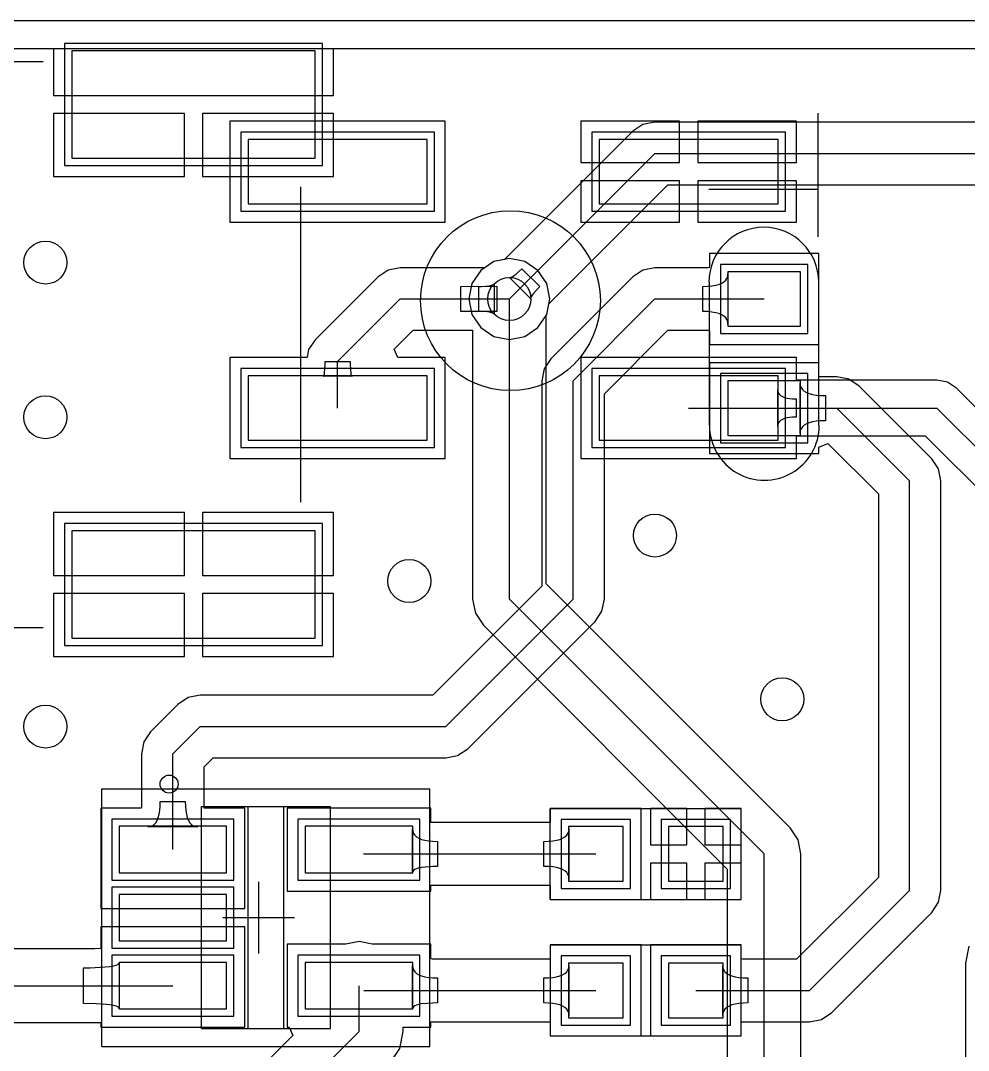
# Model space of a CAD drawing. Header units: millimetres. Extents: x 75.2 to 114.1, y 58.8 to 103.8.
# Drawn here: x 87.54 to 100.77, y 89.46 to 103.84 of the extents above; entities that cross this region are included whole.
import ezdxf

# ---------------------------------------------------------------- set-up
doc = ezdxf.new("R2010")
doc.units = ezdxf.units.MM
for name, color, linetype in [('BottomLayer', 5, 'Continuous'), ('BottomOverlay', 54, 'Continuous'), ('BottomPaste', 16, 'Continuous'), ('BottomSolder', 6, 'Continuous'), ('KeepOutLayer', 6, 'Continuous'), ('Mechanical13', 56, 'Continuous'), ('Mechanical15', 56, 'Continuous'), ('MultiLayer', 9, 'Continuous'), ('TopLayer', 1, 'Continuous'), ('TopOverlay', 2, 'Continuous'), ('TopPaste', 8, 'Continuous'), ('TopSolder', 216, 'Continuous')]:
    doc.layers.add(name, color=color, linetype=linetype)

# ---------------------------------------------------------------- blocks, each defined once
blk = doc.blocks.new('S2B_PH_SM4_TB_3')
at = {"layer": 'TopLayer'}
for p, q in [((-3.973068, 3.894074), (-3.973068, 0.49403)), ((-2.472944, 3.894074), (-3.973068, 3.894074)), ((-2.472944, 0.49403), (-2.472944, 3.894074)), ((2.726944, 3.894074), (2.726944, 0.49403)), ((4.227068, 3.894074), (2.726944, 3.894074)), ((4.227068, 0.49403), (4.227068, 3.894074)), ((-3.973068, 0.49403), (-2.472944, 0.49403)), ((2.726944, 0.49403), (4.227068, 0.49403)), ((-1.372997, -1.80594), (-1.372997, -5.30606)), ((-0.372999, -1.80594), (-1.372997, -1.80594)), ((-0.372999, -5.30606), (-0.372999, -1.80594)), ((0.626999, -1.80594), (0.626999, -5.30606)), ((1.626997, -1.80594), (0.626999, -1.80594)), ((1.626997, -5.30606), (1.626997, -1.80594)), ((-1.372997, -5.30606), (-0.372999, -5.30606)), ((0.626999, -5.30606), (1.626997, -5.30606))]:
    blk.add_line(p, q, dxfattribs=at)
at = {"layer": 'TopOverlay'}
for p, q in [((2.326894, 3.693922), (-2.072894, 3.693922)), ((-3.822954, -3.906012), (-3.822951, 0.09398)), ((4.076954, -3.906012), (4.076954, 0.09398)), ((-1.77292, -3.906012), (-3.822954, -3.906012)), ((4.076954, -3.906012), (2.02692, -3.906012)), ((3.0353, -5.4864), (3.0353, -4.2672)), ((-2.489203, -4.826), (-3.7338, -4.826)), ((3.6576, -4.8768), (2.412997, -4.8768))]:
    blk.add_line(p, q, dxfattribs=at)
blk.add_circle((2.40792, -4.216146), 0.127, dxfattribs=at)
at = {"layer": 'TopPaste'}
for p, q in [((-3.973068, 3.894074), (-3.973068, 0.49403)), ((-2.472944, 3.894074), (-3.973068, 3.894074)), ((-2.472944, 0.49403), (-2.472944, 3.894074)), ((2.726944, 3.894074), (2.726944, 0.49403)), ((4.227068, 3.894074), (2.726944, 3.894074)), ((4.227068, 0.49403), (4.227068, 3.894074)), ((-3.973068, 0.49403), (-2.472944, 0.49403)), ((2.726944, 0.49403), (4.227068, 0.49403)), ((-1.372997, -1.80594), (-1.372997, -5.30606)), ((-0.372999, -1.80594), (-1.372997, -1.80594)), ((-0.372999, -5.30606), (-0.372999, -1.80594)), ((0.626999, -1.80594), (0.626999, -5.30606)), ((1.626997, -1.80594), (0.626999, -1.80594)), ((1.626997, -5.30606), (1.626997, -1.80594)), ((-1.372997, -5.30606), (-0.372999, -5.30606)), ((0.626999, -5.30606), (1.626997, -5.30606))]:
    blk.add_line(p, q, dxfattribs=at)
at = {"layer": 'TopSolder'}
for p, q in [((-4.074668, 3.995674), (-4.074668, 0.39243)), ((-2.371344, 3.995674), (-4.074668, 3.995674)), ((-2.371344, 0.39243), (-2.371344, 3.995674)), ((2.625344, 3.995674), (2.625344, 0.39243)), ((4.328668, 3.995674), (2.625344, 3.995674)), ((4.328668, 0.39243), (4.328668, 3.995674)), ((-4.074668, 0.39243), (-2.371344, 0.39243)), ((2.625344, 0.39243), (4.328668, 0.39243)), ((-1.474597, -1.70434), (-1.474597, -5.40766)), ((-0.271399, -1.70434), (-1.474597, -1.70434)), ((-0.271399, -5.40766), (-0.271399, -1.70434)), ((0.525399, -1.70434), (0.525399, -5.40766)), ((1.728597, -1.70434), (0.525399, -1.70434)), ((1.728597, -5.40766), (1.728597, -1.70434)), ((-1.474597, -5.40766), (-0.271399, -5.40766)), ((0.525399, -5.40766), (1.728597, -5.40766))]:
    blk.add_line(p, q, dxfattribs=at)
blk = doc.blocks.new('TP4058_4')
at = {"layer": 'Mechanical13'}
for p, q in [((-0.894, 1.413), (0.906, 1.413)), ((-0.894, -1.687), (-0.894, 1.413)), ((0.906, -1.687), (0.906, 1.413)), ((-0.894, -1.687), (0.906, -1.687))]:
    blk.add_line(p, q, dxfattribs=at)
at = {"layer": 'Mechanical15'}
for p, q in [((-2.286, 1.663), (2.292, 1.663)), ((-2.286, -1.937), (-2.286, 1.663)), ((2.292, -1.937), (2.292, 1.663)), ((-0.095, -0.637), (-0.095, 0.363)), ((-0.595, -0.137), (0.405, -0.137)), ((-2.286, -1.937), (2.292, -1.937))]:
    blk.add_line(p, q, dxfattribs=at)
at = {"layer": 'TopLayer'}
for p, q in [((-0.545, 1.138), (-2.045, 1.138)), ((-2.045, 1.138), (-2.045, 0.488)), ((-0.545, 0.488), (-0.545, 1.138)), ((2.055, 1.138), (0.555, 1.138)), ((0.555, 1.138), (0.555, 0.488)), ((2.055, 0.488), (2.055, 1.138)), ((-2.045, 0.488), (-0.545, 0.488)), ((0.555, 0.488), (2.055, 0.488)), ((-0.545, 0.188), (-2.045, 0.188)), ((-2.045, 0.188), (-2.045, -0.462)), ((-0.545, -0.462), (-0.545, 0.188)), ((-2.045, -0.462), (-0.545, -0.462)), ((-0.545, -0.762), (-2.045, -0.762)), ((-2.045, -0.762), (-2.045, -1.412)), ((-0.545, -1.412), (-0.545, -0.762)), ((2.055, -0.762), (0.555, -0.762)), ((0.555, -0.762), (0.555, -1.412)), ((2.055, -1.412), (2.055, -0.762)), ((-2.045, -1.412), (-0.545, -1.412)), ((0.555, -1.412), (2.055, -1.412))]:
    blk.add_line(p, q, dxfattribs=at)
at = {"layer": 'TopOverlay'}
for p, q in [((-0.244, -1.687), (-0.244, 1.413)), ((-0.244, 1.413), (0.256, 1.413)), ((0.256, -1.687), (0.256, 1.413)), ((-0.244, -1.687), (0.256, -1.687))]:
    blk.add_line(p, q, dxfattribs=at)
blk.add_circle((-1.346, 1.727), 0.125, dxfattribs=at)
at = {"layer": 'TopPaste'}
for p, q in [((-0.545, 1.138), (-2.045, 1.138)), ((-2.045, 1.138), (-2.045, 0.488)), ((-0.545, 0.488), (-0.545, 1.138)), ((2.055, 1.138), (0.555, 1.138)), ((0.555, 1.138), (0.555, 0.488)), ((2.055, 0.488), (2.055, 1.138)), ((-2.045, 0.488), (-0.545, 0.488)), ((0.555, 0.488), (2.055, 0.488)), ((-0.545, 0.188), (-2.045, 0.188)), ((-2.045, 0.188), (-2.045, -0.462)), ((-0.545, -0.462), (-0.545, 0.188)), ((-2.045, -0.462), (-0.545, -0.462)), ((-0.545, -0.762), (-2.045, -0.762)), ((-2.045, -0.762), (-2.045, -1.412)), ((-0.545, -1.412), (-0.545, -0.762)), ((2.055, -0.762), (0.555, -0.762)), ((0.555, -0.762), (0.555, -1.412)), ((2.055, -1.412), (2.055, -0.762)), ((-2.045, -1.412), (-0.545, -1.412)), ((0.555, -1.412), (2.055, -1.412))]:
    blk.add_line(p, q, dxfattribs=at)
at = {"layer": 'TopSolder'}
for p, q in [((-0.444, 1.239), (-2.147, 1.239)), ((-2.147, 1.239), (-2.147, 0.386)), ((-0.444, 0.386), (-0.444, 1.239)), ((2.156, 1.239), (0.453, 1.239)), ((0.453, 1.239), (0.453, 0.386)), ((2.156, 0.386), (2.156, 1.239)), ((-2.147, 0.386), (-0.444, 0.386)), ((-0.444, 0.289), (-2.147, 0.289)), ((-2.147, 0.289), (-2.147, -0.564)), ((-0.444, -0.564), (-0.444, 0.289)), ((0.453, 0.386), (2.156, 0.386)), ((-2.147, -0.564), (-0.444, -0.564)), ((-0.444, -0.661), (-2.147, -0.661)), ((-2.147, -0.661), (-2.147, -1.514)), ((-0.444, -1.514), (-0.444, -0.661)), ((2.156, -0.661), (0.453, -0.661)), ((0.453, -0.661), (0.453, -1.514)), ((2.156, -1.514), (2.156, -0.661)), ((-2.147, -1.514), (-0.444, -1.514)), ((0.453, -1.514), (2.156, -1.514))]:
    blk.add_line(p, q, dxfattribs=at)
blk = doc.blocks.new('R0603_14')
at = {"layer": 'TopLayer'}
for p, q in [((-1.08, 0.381), (-1.08, -0.381)), ((-0.318, 0.381), (-1.08, 0.381)), ((-0.318, -0.381), (-0.318, 0.381)), ((0.317, 0.381), (0.317, -0.381)), ((1.079, 0.381), (0.317, 0.381)), ((1.079, -0.381), (1.079, 0.381)), ((-1.08, -0.381), (-0.318, -0.381)), ((0.317, -0.381), (1.079, -0.381))]:
    blk.add_line(p, q, dxfattribs=at)
at = {"layer": 'TopOverlay'}
for p, q in [((-1.334, -0.635), (-1.334, 0.635)), ((-1.334, 0.635), (1.333, 0.635)), ((1.333, -0.635), (1.333, 0.635)), ((-1.334, -0.635), (1.333, -0.635))]:
    blk.add_line(p, q, dxfattribs=at)
at = {"layer": 'TopPaste'}
for p, q in [((-1.08, 0.381), (-1.08, -0.381)), ((-0.318, 0.381), (-1.08, 0.381)), ((-0.318, -0.381), (-0.318, 0.381)), ((0.317, 0.381), (0.317, -0.381)), ((1.079, 0.381), (0.317, 0.381)), ((1.079, -0.381), (1.079, 0.381)), ((-1.08, -0.381), (-0.318, -0.381)), ((0.317, -0.381), (1.079, -0.381))]:
    blk.add_line(p, q, dxfattribs=at)
at = {"layer": 'TopSolder'}
for p, q in [((-1.181, 0.483), (-1.181, -0.483)), ((-0.216, 0.483), (-1.181, 0.483)), ((-0.216, -0.483), (-0.216, 0.483)), ((0.216, 0.483), (0.216, -0.483)), ((1.181, 0.483), (0.216, 0.483)), ((1.181, -0.483), (1.181, 0.483)), ((-1.181, -0.483), (-0.216, -0.483)), ((0.216, -0.483), (1.181, -0.483))]:
    blk.add_line(p, q, dxfattribs=at)
blk = doc.blocks.new('R0603_15')
at = {"layer": 'TopLayer'}
for p, q in [((-1.079, 0.381), (-1.079, -0.381)), ((-0.317, 0.381), (-1.079, 0.381)), ((-0.317, -0.381), (-0.317, 0.381)), ((0.317, 0.381), (0.317, -0.381)), ((1.079, 0.381), (0.317, 0.381)), ((1.079, -0.381), (1.079, 0.381)), ((-1.079, -0.381), (-0.317, -0.381)), ((0.317, -0.381), (1.079, -0.381))]:
    blk.add_line(p, q, dxfattribs=at)
at = {"layer": 'TopOverlay'}
for p, q in [((-1.333, -0.635), (-1.333, 0.635)), ((-1.333, 0.635), (1.333, 0.635)), ((1.333, -0.635), (1.333, 0.635)), ((-1.333, -0.635), (1.333, -0.635))]:
    blk.add_line(p, q, dxfattribs=at)
at = {"layer": 'TopPaste'}
for p, q in [((-1.079, 0.381), (-1.079, -0.381)), ((-0.317, 0.381), (-1.079, 0.381)), ((-0.317, -0.381), (-0.317, 0.381)), ((0.317, 0.381), (0.317, -0.381)), ((1.079, 0.381), (0.317, 0.381)), ((1.079, -0.381), (1.079, 0.381)), ((-1.079, -0.381), (-0.317, -0.381)), ((0.317, -0.381), (1.079, -0.381))]:
    blk.add_line(p, q, dxfattribs=at)
at = {"layer": 'TopSolder'}
for p, q in [((-1.181, 0.483), (-1.181, -0.483)), ((-0.216, 0.483), (-1.181, 0.483)), ((-0.216, -0.483), (-0.216, 0.483)), ((0.216, 0.483), (0.216, -0.483)), ((1.181, 0.483), (0.216, 0.483)), ((1.181, -0.483), (1.181, 0.483)), ((-1.181, -0.483), (-0.216, -0.483)), ((0.216, -0.483), (1.181, -0.483))]:
    blk.add_line(p, q, dxfattribs=at)
blk = doc.blocks.new('__2812__B_17')
at = {"layer": 'BottomLayer'}
for p, q in [((-1.25, 3.75), (-1.25, 2.85)), ((1.25, 3.75), (-1.25, 3.75)), ((1.25, 2.85), (1.25, 3.75)), ((3.65, 3.75), (3.65, 2.85)), ((6.15, 3.75), (3.65, 3.75)), ((6.15, 2.85), (6.15, 3.75)), ((-1.25, 2.85), (1.25, 2.85)), ((3.65, 2.85), (6.15, 2.85)), ((-1.25, 0.45), (-1.25, -0.45)), ((1.25, 0.45), (-1.25, 0.45)), ((1.25, -0.45), (1.25, 0.45)), ((3.65, 0.45), (3.65, -0.45)), ((6.15, 0.45), (3.65, 0.45)), ((6.15, -0.45), (6.15, 0.45)), ((-1.25, -0.45), (1.25, -0.45)), ((3.65, -0.45), (6.15, -0.45))]:
    blk.add_line(p, q, dxfattribs=at)
at = {"layer": 'BottomOverlay'}
blk.add_line((6.706, 4.115), (6.706, 2.388), dxfattribs=at)
blk.add_circle((2.413, 1.499), 1.255, dxfattribs=at)
at = {"layer": 'BottomPaste'}
for p, q in [((-1.25, 3.75), (-1.25, 2.85)), ((1.25, 3.75), (-1.25, 3.75)), ((1.25, 2.85), (1.25, 3.75)), ((3.65, 3.75), (3.65, 2.85)), ((6.15, 3.75), (3.65, 3.75)), ((6.15, 2.85), (6.15, 3.75)), ((-1.25, 2.85), (1.25, 2.85)), ((3.65, 2.85), (6.15, 2.85)), ((-1.25, 0.45), (-1.25, -0.45)), ((1.25, 0.45), (-1.25, 0.45)), ((1.25, -0.45), (1.25, 0.45)), ((3.65, 0.45), (3.65, -0.45)), ((6.15, 0.45), (3.65, 0.45)), ((6.15, -0.45), (6.15, 0.45)), ((-1.25, -0.45), (1.25, -0.45)), ((3.65, -0.45), (6.15, -0.45))]:
    blk.add_line(p, q, dxfattribs=at)
at = {"layer": 'BottomSolder'}
for p, q in [((-1.352, 3.852), (-1.352, 2.748)), ((1.352, 3.852), (-1.352, 3.852)), ((1.352, 2.748), (1.352, 3.852)), ((3.548, 3.852), (3.548, 2.748)), ((6.252, 3.852), (3.548, 3.852)), ((6.252, 2.748), (6.252, 3.852)), ((-1.352, 2.748), (1.352, 2.748)), ((3.548, 2.748), (6.252, 2.748)), ((-1.352, 0.552), (-1.352, -0.552)), ((1.352, 0.552), (-1.352, 0.552)), ((1.352, -0.552), (1.352, 0.552)), ((3.548, 0.552), (3.548, -0.552)), ((6.252, 0.552), (3.548, 0.552)), ((6.252, -0.552), (6.252, 0.552)), ((-1.352, -0.552), (1.352, -0.552)), ((3.548, -0.552), (6.252, -0.552))]:
    blk.add_line(p, q, dxfattribs=at)
blk = doc.blocks.new('LED_18')
at = {"layer": 'TopLayer'}
for p, q in [((-1.143, 0.508), (-1.143, -0.508)), ((-0.381, 0.508), (-1.143, 0.508)), ((-0.381, -0.508), (-0.381, 0.508)), ((0.381, 0.508), (0.381, -0.508)), ((1.143, 0.508), (0.381, 0.508)), ((1.143, -0.508), (1.143, 0.508)), ((-1.143, -0.508), (-0.381, -0.508)), ((0.381, -0.508), (1.143, -0.508))]:
    blk.add_line(p, q, dxfattribs=at)
at = {"layer": 'TopOverlay'}
for p, q in [((-2.294, 0.497), (-2.294, 0.751)), ((1.003, 0.762), (-0.997, 0.762)), ((-2.294, -0.773), (-2.294, 0.497)), ((1.003, -0.762), (-0.997, -0.762))]:
    blk.add_line(p, q, dxfattribs=at)
for centre, start, end in [((-0.997, -0.004), 90, 270), ((1.003, 0.004), 270, 90)]:
    blk.add_arc(centre, 0.766, start, end, dxfattribs=at)
at = {"layer": 'TopPaste'}
for p, q in [((-1.143, 0.508), (-1.143, -0.508)), ((-0.381, 0.508), (-1.143, 0.508)), ((-0.381, -0.508), (-0.381, 0.508)), ((0.381, 0.508), (0.381, -0.508)), ((1.143, 0.508), (0.381, 0.508)), ((1.143, -0.508), (1.143, 0.508)), ((-1.143, -0.508), (-0.381, -0.508)), ((0.381, -0.508), (1.143, -0.508))]:
    blk.add_line(p, q, dxfattribs=at)
at = {"layer": 'TopSolder'}
for p, q in [((-1.245, 0.61), (-1.245, -0.61)), ((-0.279, 0.61), (-1.245, 0.61)), ((-0.279, -0.61), (-0.279, 0.61)), ((0.279, 0.61), (0.279, -0.61)), ((1.245, 0.61), (0.279, 0.61)), ((1.245, -0.61), (1.245, 0.61)), ((-1.245, -0.61), (-0.279, -0.61)), ((0.279, -0.61), (1.245, -0.61))]:
    blk.add_line(p, q, dxfattribs=at)

msp = doc.modelspace()

# ---------------------------------------------------------------- linework, layer by layer
at = {"layer": 'BottomLayer'}
for p, q in [((80.288, 103.447), (109.245, 103.447)), ((93.467, 102.431), (90.459, 102.431)), ((90.459, 102.431), (90.459, 101.023)), ((93.467, 101.023), (93.467, 102.431)), ((96.736, 102.431), (95.359, 102.431)), ((95.359, 102.431), (95.359, 101.854)), ((96.736, 101.854), (96.736, 102.431)), ((98.367, 102.431), (96.99, 102.431)), ((96.99, 102.431), (96.99, 101.854)), ((98.367, 101.854), (98.367, 102.431)), ((95.359, 101.854), (96.736, 101.854)), ((96.99, 101.854), (98.367, 101.854)), ((96.736, 101.6), (95.359, 101.6)), ((95.359, 101.6), (95.359, 101.023)), ((96.736, 101.023), (96.736, 101.6)), ((98.367, 101.6), (96.99, 101.6)), ((96.99, 101.6), (96.99, 101.023)), ((98.367, 101.023), (98.367, 101.6)), ((90.459, 101.023), (93.467, 101.023)), ((95.359, 101.023), (96.736, 101.023)), ((96.99, 101.023), (98.367, 101.023)), ((94.361, 100.514), (94.145, 100.471)), ((94.577, 100.471), (94.361, 100.514)), ((92.67, 100.353), (92.528, 100.258)), ((92.837, 100.386), (92.67, 100.353)), ((94, 100.386), (92.837, 100.386)), ((94.021, 100.388), (94, 100.386)), ((94.145, 100.471), (94.021, 100.388)), ((94.76, 100.348), (94.577, 100.471)), ((94.883, 100.165), (94.76, 100.348)), ((92.528, 100.258), (91.654, 99.385)), ((93.682, 100.124), (94.184, 100.126)), ((93.682, 99.774), (93.682, 100.124)), ((93.937, 99.774), (93.937, 100.124)), ((93.937, 100.124), (93.971, 100.124)), ((93.971, 100.124), (94.077, 100.133)), ((94.077, 100.133), (94.097, 100.137)), ((94.097, 100.137), (94.113, 100.141)), ((94.113, 100.141), (94.127, 100.146)), ((94.127, 100.146), (94.138, 100.152)), ((94.138, 100.152), (94.147, 100.159)), ((94.147, 100.159), (94.147, 99.739)), ((94.184, 100.126), (94.184, 99.772)), ((94.926, 99.949), (94.883, 100.165)), ((91.963, 99.075), (92.837, 99.949)), ((92.837, 99.949), (94.361, 99.949)), ((94.361, 95.758), (94.361, 99.949)), ((94.883, 99.733), (94.926, 99.949)), ((94.103, 99.773), (93.682, 99.774)), ((94.002, 99.773), (93.937, 99.774)), ((94.055, 99.768), (94.002, 99.773)), ((94.077, 99.765), (94.055, 99.768)), ((94.179, 99.772), (94.103, 99.773)), ((94.184, 99.772), (94.179, 99.772)), ((94.097, 99.761), (94.077, 99.765)), ((94.113, 99.757), (94.097, 99.761)), ((94.127, 99.752), (94.113, 99.757)), ((94.138, 99.746), (94.127, 99.752)), ((94.147, 99.739), (94.138, 99.746)), ((94.875, 99.721), (94.883, 99.733)), ((94.875, 95.971), (94.875, 99.721)), ((92.755, 99.248), (93.018, 99.512)), ((93.018, 99.512), (93.847, 99.512)), ((93.847, 99.512), (93.847, 95.758)), ((91.654, 99.385), (91.559, 99.243)), ((91.559, 99.243), (91.537, 99.131)), ((92.804, 99.131), (92.755, 99.248)), ((91.537, 99.131), (90.459, 99.131)), ((90.459, 99.131), (90.459, 97.723)), ((91.788, 99.075), (92.138, 99.075)), ((91.788, 99.037), (91.788, 99.075)), ((91.963, 98.427), (91.963, 99.075)), ((92.138, 99.075), (92.139, 99.037)), ((93.467, 99.131), (92.804, 99.131)), ((93.467, 97.723), (93.467, 99.131)), ((98.367, 99.131), (95.359, 99.131)), ((95.359, 99.131), (95.359, 97.723)), ((98.367, 98.815), (98.367, 99.131)), ((91.779, 98.904), (91.782, 98.922)), ((91.782, 98.922), (91.786, 98.971)), ((91.786, 98.971), (91.788, 99.037)), ((92.139, 99.037), (92.148, 98.904)), ((91.762, 98.871), (91.767, 98.873)), ((92.165, 98.871), (91.762, 98.871)), ((91.767, 98.873), (91.771, 98.879)), ((91.771, 98.879), (91.775, 98.889)), ((91.775, 98.889), (91.779, 98.904)), ((92.148, 98.904), (92.151, 98.889)), ((92.151, 98.889), (92.155, 98.879)), ((92.155, 98.879), (92.16, 98.873)), ((92.16, 98.873), (92.165, 98.871)), ((100.328, 98.815), (98.367, 98.815)), ((100.477, 98.786), (100.328, 98.815)), ((100.603, 98.702), (100.477, 98.786)), ((98.107, 98.173), (98.107, 98.681)), ((98.107, 98.681), (98.11, 98.657)), ((98.11, 98.657), (98.118, 98.635)), ((98.118, 98.635), (98.13, 98.616)), ((104.161, 95.144), (100.603, 98.702)), ((98.13, 98.616), (98.148, 98.6)), ((98.148, 98.6), (98.172, 98.586)), ((98.172, 98.586), (98.2, 98.574)), ((98.2, 98.574), (98.233, 98.565)), ((98.233, 98.565), (98.272, 98.559)), ((98.272, 98.559), (98.315, 98.555)), ((98.315, 98.555), (98.364, 98.554)), ((98.364, 98.554), (98.364, 98.3)), ((96.863, 98.427), (100.328, 98.427)), ((100.328, 98.427), (103.886, 94.869)), ((98.11, 98.197), (98.107, 98.173)), ((98.118, 98.219), (98.11, 98.197)), ((98.13, 98.238), (98.118, 98.219)), ((98.148, 98.254), (98.13, 98.238)), ((98.172, 98.268), (98.148, 98.254)), ((98.2, 98.28), (98.172, 98.268)), ((98.233, 98.289), (98.2, 98.28)), ((98.272, 98.295), (98.233, 98.289)), ((98.315, 98.299), (98.272, 98.295)), ((98.364, 98.3), (98.315, 98.299)), ((98.367, 97.723), (98.367, 98.039)), ((98.367, 98.039), (100.167, 98.039)), ((100.167, 98.039), (103.498, 94.708)), ((90.459, 97.723), (93.467, 97.723)), ((95.359, 97.723), (98.367, 97.723)), ((98.28, 92.565), (94.875, 95.971)), ((93.847, 95.758), (93.886, 95.561)), ((94.361, 95.758), (97.917, 92.202)), ((93.886, 95.561), (93.998, 95.395)), ((93.998, 95.395), (97.403, 91.989)), ((98.392, 92.399), (98.28, 92.565)), ((98.431, 92.202), (98.392, 92.399)), ((97.917, 88.646), (97.917, 92.202)), ((98.431, 88.874), (98.431, 92.202)), ((97.403, 91.989), (97.403, 89.16)), ((100.777, 90.914), (100.73, 90.678)), ((100.73, 90.678), (100.73, 85.218))]:
    msp.add_line(p, q, dxfattribs=at)
for centre in [(87.884, 100.457), (94.361, 99.949), (87.884, 98.298), (96.393, 96.647), (92.964, 96.012), (98.171, 94.361), (87.884, 93.98)]:
    msp.add_circle(centre, 0.3, dxfattribs=at)
at = {"layer": 'KeepOutLayer'}
msp.add_line((80.162, 103.835), (109.245, 103.835), dxfattribs=at)
at = {"layer": 'MultiLayer'}
for centre in [(87.884, 100.457), (94.361, 99.949), (87.884, 98.298), (96.393, 96.647), (92.964, 96.012), (98.171, 94.361), (87.884, 93.98)]:
    msp.add_circle(centre, 0.3, dxfattribs=at)
at = {"layer": 'TopLayer'}
for p, q in [((80.288, 103.447), (87.997, 103.447)), ((87.997, 103.447), (87.997, 102.791)), ((91.905, 102.791), (91.905, 103.447)), ((91.905, 103.447), (101.14, 103.447)), ((87.997, 102.791), (89.951, 102.791)), ((89.951, 102.791), (91.905, 102.791)), ((89.824, 102.537), (87.997, 102.537)), ((87.997, 102.537), (87.997, 101.66)), ((89.824, 101.66), (89.824, 102.537)), ((91.905, 102.537), (90.078, 102.537)), ((90.078, 102.537), (90.078, 101.66)), ((91.905, 101.66), (91.905, 102.537)), ((96.226, 102.385), (96.084, 102.29)), ((96.393, 102.418), (96.226, 102.385)), ((101.234, 102.418), (96.393, 102.418)), ((96.084, 102.29), (94.295, 100.501)), ((94.361, 99.949), (96.393, 101.981)), ((96.393, 101.981), (101.951, 101.981)), ((87.997, 101.66), (89.824, 101.66)), ((90.078, 101.66), (91.905, 101.66)), ((94.926, 99.895), (96.574, 101.544)), ((96.574, 101.544), (101.234, 101.544)), ((94.294, 100.5), (94.145, 100.471)), ((94.295, 100.501), (94.294, 100.5)), ((98.679, 100.584), (97.155, 100.584)), ((97.155, 100.584), (97.155, 100.388)), ((98.679, 99.314), (98.679, 100.584)), ((93.962, 100.348), (93.839, 100.165)), ((94.145, 100.471), (93.962, 100.348)), ((94.49, 100.328), (94.537, 100.372)), ((94.537, 100.372), (94.784, 100.125)), ((96.226, 100.353), (96.084, 100.258)), ((96.393, 100.386), (96.226, 100.353)), ((97.136, 100.386), (96.393, 100.386)), ((97.155, 100.388), (97.136, 100.386)), ((94.364, 100.249), (94.375, 100.25)), ((94.661, 99.952), (94.364, 100.249)), ((94.375, 100.25), (94.387, 100.254)), ((94.387, 100.254), (94.4, 100.26)), ((94.4, 100.26), (94.415, 100.268)), ((94.415, 100.268), (94.432, 100.28)), ((94.432, 100.28), (94.45, 100.293)), ((94.45, 100.293), (94.49, 100.328)), ((96.084, 100.258), (94.941, 99.115)), ((97.356, 100.187), (97.381, 100.21)), ((97.381, 100.21), (97.398, 100.236)), ((97.398, 100.236), (97.409, 100.266)), ((97.409, 100.266), (97.412, 100.299)), ((97.412, 100.299), (97.412, 99.599)), ((93.839, 100.165), (93.796, 99.949)), ((94.761, 100.101), (94.692, 100.02)), ((94.784, 100.125), (94.761, 100.101)), ((97.062, 100.124), (97.129, 100.126)), ((97.062, 99.774), (97.062, 100.124)), ((97.129, 100.126), (97.188, 100.131)), ((97.188, 100.131), (97.241, 100.14)), ((97.241, 100.14), (97.286, 100.152)), ((97.286, 100.152), (97.325, 100.168)), ((97.325, 100.168), (97.356, 100.187)), ((93.796, 99.949), (93.839, 99.733)), ((94.662, 99.963), (94.661, 99.952)), ((94.666, 99.975), (94.662, 99.963)), ((94.672, 99.988), (94.666, 99.975)), ((94.68, 100.003), (94.672, 99.988)), ((94.692, 100.02), (94.68, 100.003)), ((95.25, 98.806), (96.393, 99.949)), ((96.393, 99.949), (97.917, 99.949)), ((94.883, 99.733), (94.912, 99.879)), ((94.912, 99.879), (94.926, 99.895)), ((97.129, 99.772), (97.062, 99.774)), ((97.188, 99.767), (97.129, 99.772)), ((93.839, 99.733), (93.962, 99.55)), ((94.76, 99.55), (94.883, 99.733)), ((97.241, 99.758), (97.188, 99.767)), ((97.286, 99.746), (97.241, 99.758)), ((97.325, 99.73), (97.286, 99.746)), ((97.356, 99.711), (97.325, 99.73)), ((97.381, 99.688), (97.356, 99.711)), ((97.398, 99.662), (97.381, 99.688)), ((97.409, 99.632), (97.398, 99.662)), ((97.412, 99.599), (97.409, 99.632)), ((93.962, 99.55), (94.145, 99.427)), ((94.577, 99.427), (94.76, 99.55)), ((95.687, 98.625), (96.574, 99.512)), ((96.574, 99.512), (97.136, 99.512)), ((97.136, 99.512), (97.155, 99.51)), ((97.155, 99.51), (97.155, 99.314)), ((94.145, 99.427), (94.361, 99.384)), ((94.361, 99.384), (94.577, 99.427)), ((97.155, 99.314), (98.679, 99.314)), ((94.941, 99.115), (94.846, 98.973)), ((98.679, 99.06), (97.155, 99.06)), ((97.155, 99.06), (97.155, 97.79)), ((98.679, 98.864), (98.679, 99.06)), ((94.846, 98.973), (94.813, 98.806)), ((94.813, 98.806), (94.813, 95.939)), ((95.25, 95.758), (95.25, 98.806)), ((98.419, 98.075), (98.419, 98.775)), ((98.419, 98.775), (98.422, 98.742)), ((98.697, 98.862), (98.679, 98.864)), ((98.933, 98.862), (98.697, 98.862)), ((99.1, 98.829), (98.933, 98.862)), ((99.242, 98.734), (99.1, 98.829)), ((95.687, 95.758), (95.687, 98.625)), ((98.422, 98.742), (98.433, 98.712)), ((98.433, 98.712), (98.451, 98.686)), ((98.451, 98.686), (98.475, 98.663)), ((98.475, 98.663), (98.507, 98.644)), ((98.507, 98.644), (98.546, 98.628)), ((98.546, 98.628), (98.592, 98.616)), ((100.258, 97.718), (99.242, 98.734)), ((98.592, 98.616), (98.645, 98.607)), ((98.645, 98.607), (98.705, 98.602)), ((98.705, 98.602), (98.772, 98.6)), ((98.772, 98.6), (98.772, 98.25)), ((97.917, 98.425), (98.933, 98.425)), ((98.933, 98.425), (99.949, 97.409)), ((98.475, 98.187), (98.451, 98.164)), ((98.507, 98.206), (98.475, 98.187)), ((98.546, 98.222), (98.507, 98.206)), ((98.592, 98.234), (98.546, 98.222)), ((98.645, 98.243), (98.592, 98.234)), ((98.705, 98.248), (98.645, 98.243)), ((98.772, 98.25), (98.705, 98.248)), ((98.422, 98.108), (98.419, 98.075)), ((98.433, 98.138), (98.422, 98.108)), ((98.451, 98.164), (98.433, 98.138)), ((98.679, 97.881), (98.806, 97.933)), ((98.806, 97.933), (99.512, 97.228)), ((97.155, 97.79), (98.679, 97.79)), ((98.679, 97.79), (98.679, 97.881)), ((100.353, 97.576), (100.258, 97.718)), ((100.386, 97.409), (100.353, 97.576)), ((99.949, 91.694), (99.949, 97.409)), ((100.386, 91.694), (100.386, 97.409)), ((99.512, 97.228), (99.512, 91.875)), ((89.824, 96.968), (87.997, 96.968)), ((87.997, 96.968), (87.997, 96.091)), ((89.824, 96.091), (89.824, 96.968)), ((91.905, 96.968), (90.078, 96.968)), ((90.078, 96.968), (90.078, 96.091)), ((91.905, 96.091), (91.905, 96.968)), ((87.997, 96.091), (89.824, 96.091)), ((90.078, 96.091), (91.905, 96.091)), ((94.813, 95.939), (93.291, 94.417)), ((89.824, 95.837), (87.997, 95.837)), ((87.997, 95.837), (87.997, 94.96)), ((89.824, 94.96), (89.824, 95.837)), ((91.905, 95.837), (90.078, 95.837)), ((90.078, 95.837), (90.078, 94.96)), ((91.905, 94.96), (91.905, 95.837)), ((93.472, 93.98), (95.25, 95.758)), ((95.654, 95.591), (95.687, 95.758)), ((95.559, 95.449), (95.654, 95.591)), ((93.781, 93.671), (95.559, 95.449)), ((87.997, 94.96), (89.824, 94.96)), ((90.078, 94.96), (91.905, 94.96)), ((89.876, 94.384), (89.734, 94.289)), ((90.043, 94.417), (89.876, 94.384)), ((93.291, 94.417), (90.043, 94.417)), ((89.734, 94.289), (89.353, 93.908)), ((89.353, 93.908), (89.258, 93.766)), ((89.662, 93.599), (90.043, 93.98)), ((90.043, 93.98), (93.472, 93.98)), ((89.258, 93.766), (89.225, 93.599)), ((89.225, 93.599), (89.225, 92.86)), ((89.662, 92.263), (89.662, 93.599)), ((93.639, 93.576), (93.781, 93.671)), ((90.099, 93.418), (90.224, 93.543)), ((90.224, 93.543), (93.472, 93.543)), ((93.472, 93.543), (93.639, 93.576)), ((90.099, 92.86), (90.099, 93.418)), ((89.48, 92.808), (89.485, 92.868)), ((89.485, 92.868), (89.487, 92.935)), ((89.487, 92.935), (89.837, 92.935)), ((89.837, 92.935), (89.839, 92.868)), ((89.839, 92.868), (89.844, 92.808)), ((89.223, 92.842), (88.658, 92.842)), ((88.658, 92.842), (88.658, 91.684)), ((89.225, 92.86), (89.223, 92.842)), ((89.459, 92.709), (89.471, 92.755)), ((89.471, 92.755), (89.48, 92.808)), ((89.844, 92.808), (89.853, 92.755)), ((89.853, 92.755), (89.865, 92.709)), ((90.101, 92.842), (90.099, 92.86)), ((90.666, 92.842), (90.101, 92.842)), ((90.666, 91.684), (90.666, 92.842)), ((93.266, 92.842), (91.258, 92.842)), ((91.258, 92.842), (91.258, 91.684)), ((93.266, 92.641), (93.266, 92.842)), ((96.202, 92.837), (94.932, 92.837)), ((94.932, 92.837), (94.932, 92.641)), ((96.202, 91.567), (96.202, 92.837)), ((96.837, 92.837), (96.329, 92.837)), ((96.329, 92.837), (96.329, 92.329)), ((96.837, 92.329), (96.837, 92.837)), ((97.599, 92.837), (97.091, 92.837)), ((97.091, 92.837), (97.091, 92.329)), ((97.599, 92.329), (97.599, 92.837)), ((89.312, 92.582), (89.345, 92.585)), ((90.012, 92.582), (89.312, 92.582)), ((89.345, 92.585), (89.375, 92.596)), ((89.375, 92.596), (89.401, 92.614)), ((89.401, 92.614), (89.424, 92.638)), ((89.424, 92.638), (89.443, 92.67)), ((89.443, 92.67), (89.459, 92.709)), ((89.865, 92.709), (89.881, 92.67)), ((89.881, 92.67), (89.9, 92.638)), ((89.9, 92.638), (89.923, 92.614)), ((89.923, 92.614), (89.949, 92.596)), ((89.949, 92.596), (89.979, 92.585)), ((89.979, 92.585), (90.012, 92.582)), ((93.285, 92.639), (93.266, 92.641)), ((94.915, 92.639), (93.285, 92.639)), ((94.932, 92.641), (94.915, 92.639)), ((93.009, 91.941), (93.009, 92.552)), ((93.009, 92.552), (93.012, 92.519)), ((93.012, 92.519), (93.023, 92.489)), ((93.023, 92.489), (93.04, 92.463)), ((93.04, 92.463), (93.065, 92.44)), ((93.065, 92.44), (93.096, 92.421)), ((95.104, 92.421), (95.136, 92.44)), ((95.136, 92.44), (95.161, 92.463)), ((95.161, 92.463), (95.178, 92.489)), ((95.178, 92.489), (95.189, 92.519)), ((95.189, 92.519), (95.193, 92.552)), ((95.193, 92.552), (95.193, 91.852)), ((93.096, 92.421), (93.135, 92.405)), ((93.135, 92.405), (93.18, 92.393)), ((93.18, 92.393), (93.233, 92.384)), ((93.233, 92.384), (93.292, 92.379)), ((93.292, 92.379), (93.359, 92.377)), ((93.359, 92.377), (93.359, 92.027)), ((94.84, 92.377), (94.907, 92.379)), ((94.84, 92.027), (94.84, 92.377)), ((94.907, 92.379), (94.967, 92.384)), ((94.967, 92.384), (95.02, 92.393)), ((95.02, 92.393), (95.065, 92.405)), ((95.065, 92.405), (95.104, 92.421)), ((96.329, 92.329), (96.837, 92.329)), ((97.091, 92.329), (97.599, 92.329)), ((92.323, 92.202), (95.567, 92.202)), ((93.096, 92.006), (93.065, 91.996)), ((93.135, 92.013), (93.096, 92.006)), ((93.292, 92.026), (93.135, 92.013)), ((93.359, 92.027), (93.292, 92.026)), ((94.907, 92.025), (94.84, 92.027)), ((94.967, 92.02), (94.907, 92.025)), ((95.02, 92.011), (94.967, 92.02)), ((95.065, 91.999), (95.02, 92.011)), ((96.837, 92.075), (96.329, 92.075)), ((96.329, 92.075), (96.329, 91.567)), ((96.837, 91.567), (96.837, 92.075)), ((97.599, 92.075), (97.091, 92.075)), ((97.091, 92.075), (97.091, 91.567)), ((97.599, 91.567), (97.599, 92.075)), ((93.012, 91.957), (93.009, 91.941)), ((93.023, 91.972), (93.012, 91.957)), ((93.04, 91.985), (93.023, 91.972)), ((93.065, 91.996), (93.04, 91.985)), ((95.104, 91.983), (95.065, 91.999)), ((95.136, 91.964), (95.104, 91.983)), ((95.161, 91.941), (95.136, 91.964)), ((95.178, 91.915), (95.161, 91.941)), ((95.189, 91.885), (95.178, 91.915)), ((95.193, 91.852), (95.189, 91.885)), ((99.512, 91.875), (98.371, 90.734)), ((93.266, 91.764), (93.272, 91.765)), ((93.266, 91.684), (93.266, 91.764)), ((93.272, 91.765), (94.915, 91.765)), ((94.915, 91.765), (94.932, 91.763)), ((94.932, 91.763), (94.932, 91.567)), ((88.658, 91.684), (88.658, 91.44)), ((90.666, 91.44), (90.666, 91.684)), ((91.258, 91.684), (92.999, 91.684)), ((92.999, 91.684), (93.009, 91.682)), ((93.009, 91.682), (93.019, 91.684)), ((93.019, 91.684), (93.266, 91.684)), ((98.552, 90.297), (99.949, 91.694)), ((100.353, 91.527), (100.386, 91.694)), ((88.658, 91.44), (89.662, 91.44)), ((89.662, 91.44), (90.666, 91.44)), ((94.932, 91.567), (96.202, 91.567)), ((96.329, 91.567), (96.837, 91.567)), ((97.091, 91.567), (97.599, 91.567)), ((100.258, 91.385), (100.353, 91.527)), ((98.861, 89.988), (100.258, 91.385)), ((89.662, 91.186), (88.658, 91.186)), ((88.658, 91.186), (88.658, 90.882)), ((90.666, 91.186), (89.662, 91.186)), ((90.666, 90.734), (90.666, 91.186)), ((88.57, 90.877), (87.36, 90.877)), ((88.658, 90.882), (88.57, 90.877)), ((92.077, 90.942), (91.258, 90.942)), ((91.258, 90.942), (91.258, 89.784)), ((92.262, 90.979), (92.077, 90.942)), ((92.447, 90.942), (92.262, 90.979)), ((93.266, 90.942), (92.447, 90.942)), ((93.266, 90.736), (93.266, 90.942)), ((96.202, 90.932), (94.932, 90.932)), ((94.932, 90.932), (94.932, 90.736)), ((96.202, 89.662), (96.202, 90.932)), ((97.599, 90.932), (96.329, 90.932)), ((96.329, 90.932), (96.329, 89.662)), ((97.599, 90.736), (97.599, 90.932)), ((90.666, 89.784), (90.666, 90.734)), ((93.285, 90.734), (93.266, 90.736)), ((94.915, 90.734), (93.285, 90.734)), ((94.932, 90.736), (94.915, 90.734)), ((97.617, 90.734), (97.599, 90.736)), ((98.371, 90.734), (97.617, 90.734)), ((88.415, 90.613), (88.51, 90.614)), ((88.415, 90.113), (88.415, 90.613)), ((88.51, 90.614), (88.79, 90.631)), ((88.79, 90.631), (88.835, 90.639)), ((88.835, 90.639), (88.87, 90.648)), ((88.87, 90.648), (88.895, 90.659)), ((88.895, 90.659), (88.91, 90.671)), ((88.91, 90.671), (88.915, 90.685)), ((88.915, 90.685), (88.915, 90.041)), ((93.009, 90.041), (93.009, 90.647)), ((93.009, 90.647), (93.012, 90.614)), ((93.012, 90.614), (93.023, 90.584)), ((93.023, 90.584), (93.04, 90.558)), ((95.161, 90.558), (95.178, 90.584)), ((95.178, 90.584), (95.189, 90.614)), ((95.189, 90.614), (95.193, 90.647)), ((95.193, 90.647), (95.193, 89.947)), ((97.339, 89.947), (97.339, 90.647)), ((97.339, 90.647), (97.343, 90.614)), ((97.343, 90.614), (97.354, 90.584)), ((97.354, 90.584), (97.371, 90.558)), ((93.04, 90.558), (93.065, 90.535)), ((93.065, 90.535), (93.096, 90.516)), ((93.096, 90.516), (93.135, 90.5)), ((93.135, 90.5), (93.18, 90.488)), ((93.18, 90.488), (93.233, 90.479)), ((93.233, 90.479), (93.292, 90.474)), ((93.292, 90.474), (93.359, 90.472)), ((93.359, 90.472), (93.359, 90.122)), ((94.84, 90.472), (94.907, 90.474)), ((94.84, 90.122), (94.84, 90.472)), ((94.907, 90.474), (94.967, 90.479)), ((94.967, 90.479), (95.02, 90.488)), ((95.02, 90.488), (95.065, 90.5)), ((95.065, 90.5), (95.104, 90.516)), ((95.104, 90.516), (95.136, 90.535)), ((95.136, 90.535), (95.161, 90.558)), ((97.371, 90.558), (97.396, 90.535)), ((97.396, 90.535), (97.428, 90.516)), ((97.428, 90.516), (97.466, 90.5)), ((97.466, 90.5), (97.512, 90.488)), ((97.512, 90.488), (97.565, 90.479)), ((97.565, 90.479), (97.625, 90.474)), ((97.625, 90.474), (97.692, 90.472)), ((97.692, 90.472), (97.692, 90.122)), ((86.675, 90.363), (89.662, 90.363)), ((92.262, 89.722), (92.262, 90.363)), ((92.328, 90.297), (95.567, 90.297)), ((96.964, 90.297), (98.552, 90.297)), ((88.595, 90.11), (88.415, 90.113)), ((88.735, 90.101), (88.595, 90.11)), ((88.79, 90.095), (88.735, 90.101)), ((88.835, 90.087), (88.79, 90.095)), ((88.87, 90.078), (88.835, 90.087)), ((88.895, 90.067), (88.87, 90.078)), ((88.91, 90.055), (88.895, 90.067)), ((88.915, 90.041), (88.91, 90.055)), ((93.012, 90.056), (93.009, 90.041)), ((93.023, 90.07), (93.012, 90.056)), ((93.04, 90.082), (93.023, 90.07)), ((93.065, 90.093), (93.04, 90.082)), ((93.096, 90.102), (93.065, 90.093)), ((93.135, 90.109), (93.096, 90.102)), ((93.292, 90.121), (93.135, 90.109)), ((93.359, 90.122), (93.292, 90.121)), ((94.907, 90.12), (94.84, 90.122)), ((94.967, 90.115), (94.907, 90.12)), ((95.02, 90.106), (94.967, 90.115)), ((95.065, 90.094), (95.02, 90.106)), ((95.104, 90.078), (95.065, 90.094)), ((95.136, 90.059), (95.104, 90.078)), ((95.161, 90.036), (95.136, 90.059)), ((95.178, 90.01), (95.161, 90.036)), ((95.189, 89.98), (95.178, 90.01)), ((97.354, 90.01), (97.343, 89.98)), ((97.371, 90.036), (97.354, 90.01)), ((97.396, 90.059), (97.371, 90.036)), ((97.428, 90.078), (97.396, 90.059)), ((97.466, 90.094), (97.428, 90.078)), ((97.512, 90.106), (97.466, 90.094)), ((97.565, 90.115), (97.512, 90.106)), ((97.625, 90.12), (97.565, 90.115)), ((97.692, 90.122), (97.625, 90.12)), ((87.348, 89.849), (88.62, 89.849)), ((88.62, 89.849), (88.658, 89.847)), ((93.266, 89.859), (93.268, 89.86)), ((93.266, 89.784), (93.266, 89.859)), ((93.268, 89.86), (94.915, 89.86)), ((94.915, 89.86), (94.932, 89.858)), ((94.932, 89.858), (94.932, 89.662)), ((95.193, 89.947), (95.189, 89.98)), ((97.343, 89.98), (97.339, 89.947)), ((97.599, 89.858), (97.617, 89.86)), ((97.599, 89.662), (97.599, 89.858)), ((97.617, 89.86), (98.552, 89.86)), ((98.552, 89.86), (98.719, 89.893)), ((98.719, 89.893), (98.861, 89.988)), ((88.658, 89.847), (88.658, 89.784)), ((88.658, 89.784), (88.897, 89.784)), ((88.897, 89.784), (88.904, 89.782)), ((88.904, 89.782), (88.91, 89.783)), ((88.91, 89.783), (88.915, 89.782)), ((88.915, 89.782), (88.925, 89.784)), ((88.925, 89.784), (90.666, 89.784)), ((89.408, 86.868), (92.262, 89.722)), ((91.258, 89.784), (91.287, 89.784)), ((91.287, 89.784), (91.336, 89.667)), ((92.831, 89.486), (92.878, 89.722)), ((92.878, 89.722), (92.878, 89.784)), ((92.878, 89.784), (92.999, 89.784)), ((92.999, 89.784), (93.009, 89.782)), ((93.009, 89.782), (93.019, 89.784)), ((93.019, 89.784), (93.266, 89.784)), ((91.336, 89.667), (89.427, 87.758)), ((94.932, 89.662), (96.202, 89.662)), ((96.329, 89.662), (97.599, 89.662)), ((92.697, 89.287), (92.831, 89.486))]:
    msp.add_line(p, q, dxfattribs=at)
for centre in [(87.884, 100.457), (94.361, 99.949), (87.884, 98.298), (96.393, 96.647), (92.964, 96.012), (98.171, 94.361), (87.884, 93.98)]:
    msp.add_circle(centre, 0.3, dxfattribs=at)

# ---------------------------------------------------------------- block references
for name, p, rotation in [('S2B_PH_SM4_TB_3', (87.757, 99.441), 270), ('__2812__B_17', (91.963, 98.427), 360), ('LED_18', (97.917, 99.187), 270), ('TP4058_4', (90.957, 91.45), 360), ('R0603_14', (96.266, 92.202), 360), ('R0603_15', (96.266, 90.297), 360)]:
    msp.add_blockref(name, p, dxfattribs=dict(rotation=rotation))

doc.saveas('drawing.dxf')
